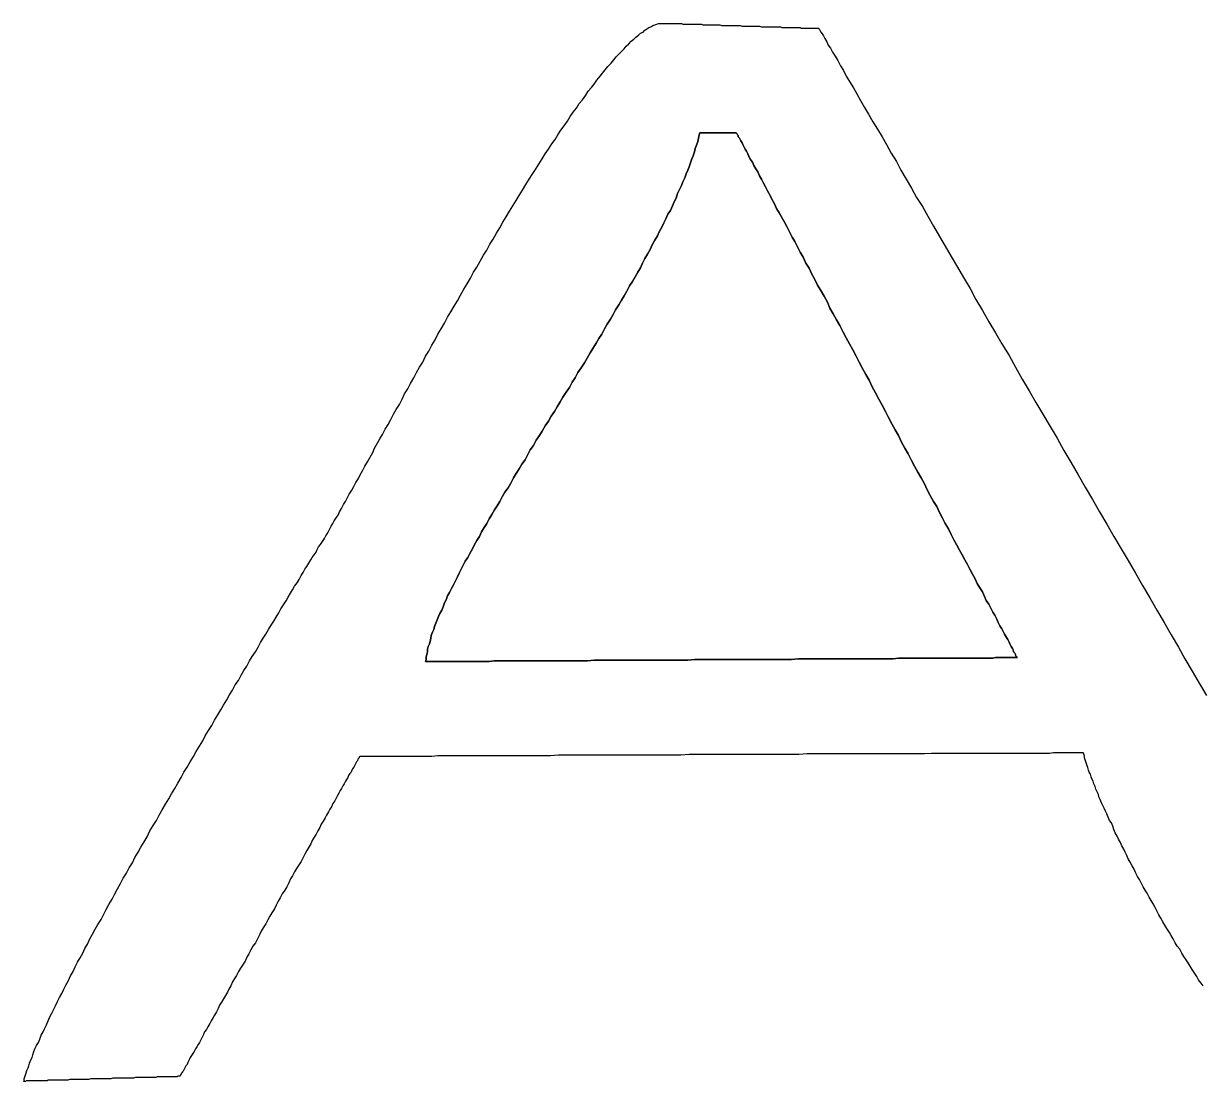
# Model space of a CAD drawing. Extents: x 3196 to 9141, y -1880 to 2325.
# Drawn here: x 8961.34 to 8970.42, y -1226.89 to -1218.73 of the extents above; entities that cross this region are included whole.
import ezdxf

# ---------------------------------------------------------------- set-up
doc = ezdxf.new("R2010")
doc.units = 0
doc.header["$MEASUREMENT"] = 0
doc.layers.add('10', color=10, linetype='CONTINUOUS')

msp = doc.modelspace()

# ---------------------------------------------------------------- linework, layer by layer
at = {"layer": '10', "linetype": 'Continuous'}
for points in [[(8962.541918, -1226.847735), (8962.536868, -1226.847735), (8962.531868, -1226.847735), (8962.526818, -1226.847735), (8962.521818, -1226.852785), (8962.516768, -1226.852785), (8962.511768, -1226.852785), (8962.506768, -1226.852785), (8962.501718, -1226.852785), (8962.496718, -1226.852785), (8962.491668, -1226.852785), (8962.481618, -1226.852785), (8962.476618, -1226.852785), (8962.471568, -1226.852785), (8962.461568, -1226.852785), (8962.456518, -1226.852785), (8962.446468, -1226.852785), (8962.441468, -1226.852785), (8962.431418, -1226.852785), (8962.421368, -1226.852785), (8962.411318, -1226.852785), (8962.401268, -1226.852785), (8962.396268, -1226.852785), (8962.386218, -1226.852785), (8962.376168, -1226.852785), (8962.366118, -1226.852785), (8962.356068, -1226.857785), (8962.341018, -1226.857785), (8962.330968, -1226.857785), (8962.320918, -1226.857785), (8962.310868, -1226.857785), (8962.295818, -1226.857785), (8962.285768, -1226.857785), (8962.275718, -1226.857785), (8962.260668, -1226.857785), (8962.250618, -1226.857785), (8962.235568, -1226.857785), (8962.225518, -1226.857785), (8962.210468, -1226.857785), (8962.200418, -1226.857785), (8962.185318, -1226.862785), (8962.175318, -1226.862785), (8962.160218, -1226.862785), (8962.145168, -1226.862785), (8962.135118, -1226.862785), (8962.120068, -1226.862785), (8962.104968, -1226.862785), (8962.094918, -1226.862785), (8962.079868, -1226.862785), (8962.064818, -1226.862785), (8962.049768, -1226.862785), (8962.039718, -1226.862785), (8962.024618, -1226.862785), (8962.009568, -1226.867835), (8961.994518, -1226.867835), (8961.979418, -1226.867835), (8961.969368, -1226.867835), (8961.954318, -1226.867835), (8961.939268, -1226.867835), (8961.924218, -1226.867835), (8961.909118, -1226.867835), (8961.899068, -1226.867835), (8961.884018, -1226.867835), (8961.868968, -1226.867835), (8961.853868, -1226.867835), (8961.838818, -1226.872835), (8961.828768, -1226.872835), (8961.813718, -1226.872835), (8961.798668, -1226.872835), (8961.783568, -1226.872835), (8961.773518, -1226.872835), (8961.758468, -1226.872835), (8961.743418, -1226.872835), (8961.733368, -1226.872835), (8961.718268, -1226.872835), (8961.703218, -1226.872835), (8961.693168, -1226.872835), (8961.678118, -1226.877885), (8961.668068, -1226.877885), (8961.653018, -1226.877885), (8961.642968, -1226.877885), (8961.627918, -1226.877885), (8961.617868, -1226.877885), (8961.602768, -1226.877885), (8961.592718, -1226.877885), (8961.582718, -1226.877885), (8961.567618, -1226.877885), (8961.557568, -1226.877885), (8961.547568, -1226.877885), (8961.537518, -1226.877885), (8961.527468, -1226.877885), (8961.517418, -1226.882885), (8961.507368, -1226.882885), (8961.497318, -1226.882885), (8961.487268, -1226.882885), (8961.477218, -1226.882885), (8961.467168, -1226.882885), (8961.457168, -1226.882885), (8961.447118, -1226.882885), (8961.442068, -1226.882885), (8961.432018, -1226.882885), (8961.427018, -1226.882885), (8961.416968, -1226.882885), (8961.411968, -1226.882885), (8961.401918, -1226.882885), (8961.396868, -1226.882885), (8961.391868, -1226.882885), (8961.381818, -1226.882885), (8961.376818, -1226.882885), (8961.371768, -1226.882885), (8961.366768, -1226.882885), (8961.361718, -1226.882885), (8961.356718, -1226.882885), (8961.351668, -1226.887935), (8961.346668, -1226.887935), (8961.341618, -1226.887935), (8961.336618, -1226.887935), (8961.341618, -1226.882885), (8961.341618, -1226.867835), (8961.346668, -1226.852785), (8961.351668, -1226.837685), (8961.356718, -1226.822635), (8961.361718, -1226.802535), (8961.371768, -1226.782435), (8961.376818, -1226.767385), (8961.381818, -1226.747285), (8961.391868, -1226.722185), (8961.401918, -1226.702085), (8961.406918, -1226.682035), (8961.416968, -1226.656885), (8961.427018, -1226.631785), (8961.437068, -1226.611685), (8961.452118, -1226.586585), (8961.462168, -1226.561485), (8961.472218, -1226.531335), (8961.487268, -1226.506235), (8961.497318, -1226.481135), (8961.512368, -1226.450985), (8961.527468, -1226.420885), (8961.537518, -1226.395735), (8961.552568, -1226.365635), (8961.567618, -1226.335485), (8961.582718, -1226.305385), (8961.597768, -1226.270185), (8961.612818, -1226.240085), (8961.632918, -1226.209935), (8961.647968, -1226.174785), (8961.663068, -1226.144635), (8961.683118, -1226.109485), (8961.698218, -1226.074335), (8961.718268, -1226.039185), (8961.733368, -1226.004035), (8961.753468, -1225.968885), (8961.773518, -1225.933735), (8961.793618, -1225.898585), (8961.808668, -1225.863435), (8961.828768, -1225.828285), (8961.848868, -1225.788085), (8961.868968, -1225.752935), (8961.889018, -1225.712785), (8961.909118, -1225.677635), (8961.934218, -1225.637435), (8961.954318, -1225.597285), (8961.974418, -1225.562085), (8961.994518, -1225.521935), (8962.019618, -1225.481735), (8962.039718, -1225.441585), (8962.059768, -1225.401385), (8962.084918, -1225.361235), (8962.104968, -1225.321035), (8962.130118, -1225.280885), (8962.150168, -1225.240685), (8962.175318, -1225.200535), (8962.195368, -1225.160335), (8962.220468, -1225.120185), (8962.240568, -1225.079985), (8962.265668, -1225.039835), (8962.290818, -1224.999635), (8962.310868, -1224.954435), (8962.336018, -1224.914285), (8962.361118, -1224.874085), (8962.381218, -1224.833935), (8962.406318, -1224.793735), (8962.431418, -1224.748535), (8962.456518, -1224.708385), (8962.476618, -1224.668185), (8962.501718, -1224.628035), (8962.526818, -1224.587835), (8962.551968, -1224.542635), (8962.572018, -1224.502485), (8962.597118, -1224.462285), (8962.622268, -1224.422135), (8962.647368, -1224.381935), (8962.667468, -1224.341785), (8962.692568, -1224.301585), (8962.717668, -1224.261385), (8962.737768, -1224.221235), (8962.762868, -1224.181035), (8962.787968, -1224.140885), (8962.808068, -1224.100685), (8962.833168, -1224.060535), (8962.858268, -1224.020335), (8962.878368, -1223.985185), (8962.903468, -1223.945035), (8962.923568, -1223.904835), (8962.948668, -1223.869685), (8962.968768, -1223.829535), (8962.993868, -1223.794385), (8963.013968, -1223.754185), (8963.034068, -1223.719035), (8963.059168, -1223.683885), (8963.079268, -1223.643685), (8963.099318, -1223.608535), (8963.124468, -1223.573385), (8963.144518, -1223.538235), (8963.164618, -1223.503085), (8963.184718, -1223.467935), (8963.204818, -1223.437785), (8963.224868, -1223.402635), (8963.244968, -1223.367485), (8963.265068, -1223.337385), (8963.285168, -1223.307235), (8963.305268, -1223.272085), (8963.320318, -1223.241935), (8963.340418, -1223.211835), (8963.360468, -1223.181685), (8963.375568, -1223.151535), (8963.395618, -1223.121435), (8963.410718, -1223.096285), (8963.425768, -1223.066185), (8963.445868, -1223.041085), (8963.460918, -1223.015935), (8963.475968, -1222.985835), (8963.491068, -1222.960735), (8963.506118, -1222.935585), (8963.521168, -1222.915535), (8963.536268, -1222.890385), (8963.551318, -1222.865285), (8963.561368, -1222.845185), (8963.576418, -1222.825135), (8963.591518, -1222.805035), (8963.601518, -1222.784935), (8963.611568, -1222.764835), (8963.626668, -1222.744785), (8963.636718, -1222.729685), (8963.646718, -1222.714635), (8963.656768, -1222.699585), (8963.666818, -1222.679485), (8963.676868, -1222.664435), (8963.686918, -1222.644335), (8963.696968, -1222.624235), (8963.707018, -1222.604135), (8963.722068, -1222.584085), (8963.732118, -1222.563985), (8963.747168, -1222.538885), (8963.762268, -1222.518785), (8963.772268, -1222.493685), (8963.787368, -1222.468535), (8963.802418, -1222.438435), (8963.817468, -1222.413335), (8963.832568, -1222.388185), (8963.847618, -1222.358085), (8963.867718, -1222.327935), (8963.882768, -1222.297785), (8963.897818, -1222.267685), (8963.917918, -1222.237535), (8963.933018, -1222.207435), (8963.953068, -1222.172235), (8963.968168, -1222.142135), (8963.988218, -1222.106985), (8964.008318, -1222.071835), (8964.028418, -1222.036685), (8964.043468, -1222.001485), (8964.063568, -1221.966335), (8964.083668, -1221.931185), (8964.103718, -1221.896035), (8964.123818, -1221.855885), (8964.148918, -1221.820735), (8964.169018, -1221.780535), (8964.189118, -1221.740385), (8964.209218, -1221.705235), (8964.234318, -1221.665035), (8964.254418, -1221.624835), (8964.274468, -1221.584685), (8964.299618, -1221.544485), (8964.319668, -1221.504335), (8964.344818, -1221.459135), (8964.364868, -1221.418935), (8964.390018, -1221.378785), (8964.415118, -1221.338585), (8964.435218, -1221.293385), (8964.460318, -1221.253235), (8964.485418, -1221.208035), (8964.510518, -1221.167835), (8964.530618, -1221.122635), (8964.555718, -1221.082485), (8964.580818, -1221.037285), (8964.605918, -1220.992085), (8964.631068, -1220.951935), (8964.656168, -1220.906735), (8964.681268, -1220.866535), (8964.706368, -1220.821335), (8964.731468, -1220.776135), (8964.756618, -1220.735985), (8964.781718, -1220.690785), (8964.806818, -1220.645585), (8964.831918, -1220.605385), (8964.857018, -1220.560185), (8964.882168, -1220.514985), (8964.907268, -1220.474835), (8964.932368, -1220.429635), (8964.957468, -1220.389435), (8964.982568, -1220.344235), (8965.007718, -1220.304085), (8965.032818, -1220.258885), (8965.057918, -1220.218685), (8965.083018, -1220.173485), (8965.108118, -1220.133335), (8965.133268, -1220.093135), (8965.158368, -1220.052985), (8965.183468, -1220.012785), (8965.208568, -1219.967585), (8965.233668, -1219.927435), (8965.258818, -1219.892285), (8965.283918, -1219.852085), (8965.309018, -1219.811935), (8965.334118, -1219.771735), (8965.359218, -1219.731585), (8965.384368, -1219.696435), (8965.409468, -1219.656235), (8965.434568, -1219.621085), (8965.454668, -1219.585935), (8965.479768, -1219.550785), (8965.504868, -1219.515635), (8965.529968, -1219.480485), (8965.550068, -1219.445335), (8965.575168, -1219.410135), (8965.600318, -1219.380035), (8965.620368, -1219.344885), (8965.645518, -1219.314735), (8965.670618, -1219.279585), (8965.690718, -1219.249435), (8965.715818, -1219.219335), (8965.735868, -1219.194235), (8965.755968, -1219.164085), (8965.781068, -1219.133935), (8965.801168, -1219.108835), (8965.821268, -1219.083735), (8965.841368, -1219.058635), (8965.866468, -1219.033485), (8965.886568, -1219.008385), (8965.906618, -1218.983285), (8965.926718, -1218.963185), (8965.946818, -1218.943135), (8965.966918, -1218.923035), (8965.981968, -1218.902935), (8966.002068, -1218.882835), (8966.022168, -1218.862735), (8966.042218, -1218.847685), (8966.057318, -1218.832635), (8966.077368, -1218.817585), (8966.092468, -1218.802485), (8966.112518, -1218.792435), (8966.127618, -1218.777385), (8966.142668, -1218.767335), (8966.157718, -1218.757285), (8966.172818, -1218.752285), (8966.187868, -1218.742235), (8966.202918, -1218.737185), (8966.218018, -1218.732185), (8966.233068, -1218.727185), (8966.248118, -1218.727185), (8966.258168, -1218.727185), (8966.268218, -1218.727185), (8966.273268, -1218.727185), (8966.278268, -1218.727185), (8966.283268, -1218.727185), (8966.288318, -1218.727185), (8966.293318, -1218.727185), (8966.298368, -1218.727185), (8966.303368, -1218.727185), (8966.308418, -1218.727185), (8966.318468, -1218.727185), (8966.323468, -1218.727185), (8966.328468, -1218.727185), (8966.333518, -1218.727185), (8966.343568, -1218.727185), (8966.348568, -1218.727185), (8966.358618, -1218.727185), (8966.363618, -1218.727185), (8966.373668, -1218.727185), (8966.383718, -1218.727185), (8966.388768, -1218.727185), (8966.398818, -1218.727185), (8966.408818, -1218.727185), (8966.418868, -1218.732185), (8966.428918, -1218.732185), (8966.438968, -1218.732185), (8966.449018, -1218.732185), (8966.459068, -1218.732185), (8966.469118, -1218.732185), (8966.479168, -1218.732185), (8966.494218, -1218.732185), (8966.504268, -1218.732185), (8966.514318, -1218.732185), (8966.529368, -1218.732185), (8966.539418, -1218.732185), (8966.549468, -1218.732185), (8966.564518, -1218.732185), (8966.574568, -1218.737185), (8966.589618, -1218.737185), (8966.599668, -1218.737185), (8966.614718, -1218.737185), (8966.624768, -1218.737185), (8966.639868, -1218.737185), (8966.654918, -1218.737185), (8966.664968, -1218.737185), (8966.680018, -1218.737185), (8966.695118, -1218.737185), (8966.705118, -1218.737185), (8966.720218, -1218.742235), (8966.735268, -1218.742235), (8966.745318, -1218.742235), (8966.760368, -1218.742235), (8966.775468, -1218.742235), (8966.790518, -1218.742235), (8966.805568, -1218.742235), (8966.815618, -1218.742235), (8966.830668, -1218.742235), (8966.845768, -1218.742235), (8966.860818, -1218.742235), (8966.875868, -1218.747235), (8966.885918, -1218.747235), (8966.901018, -1218.747235), (8966.916068, -1218.747235), (8966.931118, -1218.747235), (8966.941168, -1218.747235), (8966.956218, -1218.747235), (8966.971318, -1218.747235), (8966.986368, -1218.747235), (8967.001418, -1218.747235), (8967.011468, -1218.747235), (8967.026568, -1218.752285), (8967.041618, -1218.752285), (8967.051668, -1218.752285), (8967.066718, -1218.752285), (8967.081768, -1218.752285), (8967.091818, -1218.752285), (8967.106918, -1218.752285), (8967.116918, -1218.752285), (8967.132018, -1218.752285), (8967.147068, -1218.752285), (8967.157118, -1218.752285), (8967.172168, -1218.752285), (8967.182218, -1218.757285), (8967.192268, -1218.757285), (8967.207318, -1218.757285), (8967.217368, -1218.757285), (8967.227418, -1218.757285), (8967.242468, -1218.757285), (8967.252518, -1218.757285), (8967.262568, -1218.757285), (8967.272618, -1218.757285), (8967.282668, -1218.757285), (8967.292718, -1218.757285), (8967.302768, -1218.757285), (8967.312818, -1218.757285), (8967.322868, -1218.757285), (8967.332868, -1218.762335), (8967.342918, -1218.762335), (8967.352968, -1218.762335), (8967.358018, -1218.762335), (8967.368018, -1218.762335), (8967.378068, -1218.762335), (8967.383118, -1218.762335), (8967.393168, -1218.762335), (8967.398168, -1218.762335), (8967.408218, -1218.762335), (8967.413218, -1218.762335), (8967.418268, -1218.762335), (8967.423268, -1218.762335), (8967.428318, -1218.762335), (8967.433318, -1218.762335), (8967.438368, -1218.762335), (8967.443368, -1218.762335), (8967.448418, -1218.762335), (8967.453418, -1218.762335), (8967.458418, -1218.762335), (8967.463468, -1218.762335), (8967.468468, -1218.762335), (8967.468468, -1218.767335), (8967.473518, -1218.772385), (8967.478518, -1218.782385), (8967.483568, -1218.792435), (8967.493568, -1218.807535), (8967.503618, -1218.822585), (8967.513668, -1218.842685), (8967.528768, -1218.867785), (8967.538768, -1218.892885), (8967.558868, -1218.917985), (8967.573968, -1218.948135), (8967.594018, -1218.978285), (8967.614118, -1219.013435), (8967.634218, -1219.053585), (8967.659318, -1219.088735), (8967.679418, -1219.133935), (8967.704518, -1219.174135), (8967.734668, -1219.224335), (8967.759768, -1219.269535), (8967.789868, -1219.319785), (8967.820018, -1219.374985), (8967.850168, -1219.425235), (8967.885318, -1219.485485), (8967.920468, -1219.540735), (8967.955618, -1219.600985), (8967.990768, -1219.661235), (8968.025918, -1219.726535), (8968.066118, -1219.791835), (8968.101268, -1219.857135), (8968.141418, -1219.927435), (8968.181618, -1219.997735), (8968.221768, -1220.068035), (8968.266968, -1220.138335), (8968.307168, -1220.213685), (8968.352368, -1220.288985), (8968.397568, -1220.369335), (8968.442768, -1220.444685), (8968.487968, -1220.525035), (8968.538168, -1220.605385), (8968.583368, -1220.685735), (8968.633568, -1220.771135), (8968.678768, -1220.856485), (8968.729018, -1220.941885), (8968.779218, -1221.027235), (8968.829468, -1221.112635), (8968.879668, -1221.197985), (8968.934918, -1221.288385), (8968.985118, -1221.378785), (8969.035368, -1221.469185), (8969.090568, -1221.559585), (8969.140818, -1221.649985), (8969.196068, -1221.740385), (8969.251268, -1221.835785), (8969.306518, -1221.926185), (8969.356768, -1222.021585), (8969.412018, -1222.111985), (8969.467218, -1222.207435), (8969.522468, -1222.302835), (8969.577718, -1222.398235), (8969.632968, -1222.493685), (8969.688218, -1222.589085), (8969.743468, -1222.684485), (8969.798668, -1222.779935), (8969.853918, -1222.870335), (8969.909168, -1222.965735), (8969.964418, -1223.061135), (8970.019668, -1223.156585), (8970.074918, -1223.251985), (8970.130118, -1223.347385), (8970.185368, -1223.442835), (8970.240618, -1223.538235), (8970.290868, -1223.628635), (8970.346068, -1223.724035), (8970.401318, -1223.814435), (8970.456568, -1223.909885)], [(8964.435218, -1223.648735), (8964.440218, -1223.648735), (8964.445218, -1223.648735), (8964.450268, -1223.648735), (8964.460318, -1223.648735), (8964.465318, -1223.648735), (8964.475368, -1223.648735), (8964.490418, -1223.648735), (8964.500468, -1223.648735), (8964.515568, -1223.648735), (8964.535618, -1223.648735), (8964.550718, -1223.648735), (8964.570768, -1223.648735), (8964.590868, -1223.648735), (8964.610968, -1223.648735), (8964.636068, -1223.648735), (8964.656168, -1223.648735), (8964.681268, -1223.648735), (8964.711418, -1223.648735), (8964.736518, -1223.648735), (8964.766668, -1223.648735), (8964.796768, -1223.648735), (8964.826918, -1223.648735), (8964.862068, -1223.648735), (8964.892218, -1223.648735), (8964.927368, -1223.648735), (8964.962518, -1223.643685), (8964.997668, -1223.643685), (8965.037818, -1223.643685), (8965.072968, -1223.643685), (8965.113168, -1223.643685), (8965.153318, -1223.643685), (8965.193518, -1223.643685), (8965.233668, -1223.643685), (8965.278868, -1223.643685), (8965.319068, -1223.643685), (8965.364268, -1223.643685), (8965.409468, -1223.643685), (8965.454668, -1223.643685), (8965.499868, -1223.643685), (8965.545068, -1223.643685), (8965.590268, -1223.643685), (8965.640468, -1223.643685), (8965.685668, -1223.643685), (8965.735868, -1223.638685), (8965.786118, -1223.638685), (8965.836318, -1223.638685), (8965.886568, -1223.638685), (8965.936768, -1223.638685), (8965.986968, -1223.638685), (8966.037218, -1223.638685), (8966.087418, -1223.638685), (8966.142668, -1223.638685), (8966.192918, -1223.638685), (8966.243118, -1223.638685), (8966.298368, -1223.638685), (8966.348568, -1223.638685), (8966.403818, -1223.638685), (8966.459068, -1223.638685), (8966.509268, -1223.633635), (8966.564518, -1223.633635), (8966.619768, -1223.633635), (8966.669968, -1223.633635), (8966.725218, -1223.633635), (8966.775468, -1223.633635), (8966.830668, -1223.633635), (8966.885918, -1223.633635), (8966.936168, -1223.633635), (8966.991368, -1223.633635), (8967.046618, -1223.633635), (8967.096868, -1223.633635), (8967.152118, -1223.633635), (8967.202318, -1223.633635), (8967.257568, -1223.633635), (8967.307768, -1223.628635), (8967.358018, -1223.628635), (8967.408218, -1223.628635), (8967.463468, -1223.628635), (8967.513668, -1223.628635), (8967.563918, -1223.628635), (8967.614118, -1223.628635), (8967.664318, -1223.628635), (8967.709518, -1223.628635), (8967.759768, -1223.628635), (8967.809968, -1223.628635), (8967.855168, -1223.628635), (8967.900368, -1223.628635), (8967.945568, -1223.628635), (8967.995768, -1223.628635), (8968.040968, -1223.628635), (8968.081168, -1223.623635), (8968.126368, -1223.623635), (8968.166518, -1223.623635), (8968.211718, -1223.623635), (8968.251918, -1223.623635), (8968.292068, -1223.623635), (8968.332268, -1223.623635), (8968.372418, -1223.623635), (8968.407618, -1223.623635), (8968.447768, -1223.623635), (8968.482918, -1223.623635), (8968.518068, -1223.623635), (8968.548218, -1223.623635), (8968.583368, -1223.623635), (8968.613518, -1223.623635), (8968.648668, -1223.623635), (8968.673768, -1223.623635), (8968.703918, -1223.623635), (8968.734018, -1223.623635), (8968.759118, -1223.623635), (8968.784268, -1223.623635), (8968.809368, -1223.623635), (8968.829468, -1223.618585), (8968.849518, -1223.618585), (8968.869618, -1223.618585), (8968.889718, -1223.618585), (8968.904768, -1223.618585), (8968.919818, -1223.618585), (8968.934918, -1223.618585), (8968.949968, -1223.618585), (8968.960018, -1223.618585), (8968.970068, -1223.618585), (8968.980118, -1223.618585), (8968.985118, -1223.618585), (8968.990168, -1223.618585), (8968.995168, -1223.618585), (8969.000168, -1223.618585), (8968.995168, -1223.618585), (8968.995168, -1223.613585), (8968.990168, -1223.608535), (8968.985118, -1223.598485), (8968.985118, -1223.593485), (8968.980118, -1223.583435), (8968.970068, -1223.573385), (8968.965018, -1223.558335), (8968.960018, -1223.548285), (8968.949968, -1223.533235), (8968.939918, -1223.513135), (8968.934918, -1223.498085), (8968.924868, -1223.477985), (8968.914818, -1223.462935), (8968.899768, -1223.437785), (8968.889718, -1223.417735), (8968.879668, -1223.397635), (8968.864618, -1223.372535), (8968.849518, -1223.347385), (8968.839468, -1223.322285), (8968.824418, -1223.292185), (8968.809368, -1223.267035), (8968.794268, -1223.236935), (8968.779218, -1223.206785), (8968.759118, -1223.176635), (8968.744068, -1223.146535), (8968.729018, -1223.111385), (8968.708918, -1223.081235), (8968.688818, -1223.046085), (8968.673768, -1223.010935), (8968.653668, -1222.975785), (8968.633568, -1222.940635), (8968.613518, -1222.900435), (8968.593418, -1222.865285), (8968.573318, -1222.825135), (8968.553218, -1222.789985), (8968.533168, -1222.749785), (8968.508018, -1222.709635), (8968.487968, -1222.669435), (8968.467868, -1222.624235), (8968.442768, -1222.584085), (8968.422668, -1222.543885), (8968.397568, -1222.498685), (8968.377468, -1222.453485), (8968.352368, -1222.413335), (8968.327268, -1222.368135), (8968.302118, -1222.322935), (8968.282068, -1222.277735), (8968.256918, -1222.232535), (8968.231818, -1222.187335), (8968.206718, -1222.142135), (8968.181618, -1222.096935), (8968.156518, -1222.046685), (8968.131368, -1222.001485), (8968.106268, -1221.956335), (8968.081168, -1221.906085), (8968.056068, -1221.860885), (8968.030968, -1221.815685), (8968.005818, -1221.765485), (8967.980718, -1221.720285), (8967.955618, -1221.670035), (8967.930518, -1221.624835), (8967.905418, -1221.574635), (8967.880268, -1221.529435), (8967.855168, -1221.479235), (8967.830068, -1221.434035), (8967.804968, -1221.388835), (8967.779868, -1221.338585), (8967.754718, -1221.293385), (8967.729618, -1221.243185), (8967.704518, -1221.197985), (8967.679418, -1221.152785), (8967.654318, -1221.107585), (8967.629168, -1221.057385), (8967.604068, -1221.012185), (8967.578968, -1220.966985), (8967.553868, -1220.921785), (8967.533768, -1220.876585), (8967.508668, -1220.831385), (8967.483568, -1220.786185), (8967.458418, -1220.745985), (8967.438368, -1220.700835), (8967.413218, -1220.660635), (8967.393168, -1220.615435), (8967.368018, -1220.575285), (8967.347968, -1220.530085), (8967.322868, -1220.489885), (8967.302768, -1220.449735), (8967.282668, -1220.409535), (8967.262568, -1220.374385), (8967.242468, -1220.334185), (8967.222418, -1220.294035), (8967.202318, -1220.258885), (8967.182218, -1220.223735), (8967.162118, -1220.188585), (8967.142068, -1220.153435), (8967.126968, -1220.118235), (8967.106918, -1220.083085), (8967.091818, -1220.052985), (8967.071768, -1220.017835), (8967.056668, -1219.987685), (8967.041618, -1219.957535), (8967.026568, -1219.927435), (8967.011468, -1219.902335), (8966.996418, -1219.872185), (8966.981368, -1219.847085), (8966.966268, -1219.821985), (8966.956218, -1219.796835), (8966.941168, -1219.776785), (8966.931118, -1219.756685), (8966.921068, -1219.731585), (8966.911018, -1219.711485), (8966.901018, -1219.696435), (8966.890968, -1219.676335), (8966.880918, -1219.661235), (8966.875868, -1219.646185), (8966.865818, -1219.631135), (8966.860818, -1219.621085), (8966.855818, -1219.611035), (8966.845768, -1219.600985), (8966.845768, -1219.590935), (8966.840718, -1219.585935), (8966.835718, -1219.575885), (8966.830668, -1219.570885), (8966.825668, -1219.570885), (8966.820668, -1219.570885), (8966.815618, -1219.570885), (8966.810618, -1219.570885), (8966.805568, -1219.570885), (8966.800568, -1219.570885), (8966.795518, -1219.570885), (8966.790518, -1219.570885), (8966.785468, -1219.570885), (8966.780468, -1219.570885), (8966.775468, -1219.570885), (8966.770418, -1219.570885), (8966.765418, -1219.570885), (8966.760368, -1219.570885), (8966.755368, -1219.570885), (8966.750318, -1219.570885), (8966.745318, -1219.570885), (8966.740268, -1219.570885), (8966.735268, -1219.570885), (8966.730268, -1219.570885), (8966.725218, -1219.570885), (8966.720218, -1219.570885), (8966.715168, -1219.570885), (8966.710168, -1219.570885), (8966.705118, -1219.570885), (8966.700118, -1219.570885), (8966.695118, -1219.570885), (8966.690068, -1219.570885), (8966.685068, -1219.570885), (8966.680018, -1219.570885), (8966.675018, -1219.570885), (8966.669968, -1219.570885), (8966.664968, -1219.570885), (8966.659918, -1219.570885), (8966.654918, -1219.570885), (8966.649918, -1219.570885), (8966.644868, -1219.570885), (8966.639868, -1219.570885), (8966.634818, -1219.570885), (8966.629818, -1219.570885), (8966.624768, -1219.570885), (8966.619768, -1219.570885), (8966.614718, -1219.570885), (8966.609718, -1219.570885), (8966.604718, -1219.570885), (8966.599668, -1219.570885), (8966.594668, -1219.570885), (8966.589618, -1219.570885), (8966.584618, -1219.570885), (8966.579568, -1219.570885), (8966.574568, -1219.570885), (8966.569568, -1219.570885), (8966.564518, -1219.570885), (8966.559518, -1219.570885), (8966.554468, -1219.570885), (8966.549468, -1219.570885), (8966.544418, -1219.585935), (8966.539418, -1219.611035), (8966.534368, -1219.636135), (8966.524368, -1219.666285), (8966.514318, -1219.691385), (8966.509268, -1219.716485), (8966.499218, -1219.746635), (8966.489168, -1219.771735), (8966.479168, -1219.801885), (8966.469118, -1219.831985), (8966.459068, -1219.857135), (8966.444018, -1219.887235), (8966.433968, -1219.917385), (8966.418868, -1219.947535), (8966.408818, -1219.977635), (8966.393768, -1220.007785), (8966.378718, -1220.037885), (8966.368668, -1220.073085), (8966.353618, -1220.103185), (8966.338518, -1220.133335), (8966.323468, -1220.168485), (8966.303368, -1220.198635), (8966.288318, -1220.233785), (8966.273268, -1220.263885), (8966.258168, -1220.299035), (8966.238068, -1220.334185), (8966.223018, -1220.364335), (8966.202918, -1220.399485), (8966.182868, -1220.434635), (8966.167768, -1220.469785), (8966.147718, -1220.504935), (8966.127618, -1220.540085), (8966.107518, -1220.575285), (8966.092468, -1220.610435), (8966.072368, -1220.645585), (8966.052268, -1220.680735), (8966.032168, -1220.715885), (8966.007068, -1220.751035), (8965.986968, -1220.791185), (8965.966918, -1220.826385), (8965.946818, -1220.861535), (8965.926718, -1220.896685), (8965.901618, -1220.936835), (8965.881518, -1220.971985), (8965.861418, -1221.007135), (8965.836318, -1221.047335), (8965.816268, -1221.082485), (8965.796168, -1221.122635), (8965.771068, -1221.157835), (8965.750968, -1221.192985), (8965.725868, -1221.233135), (8965.705768, -1221.268285), (8965.680668, -1221.308485), (8965.660568, -1221.343635), (8965.635468, -1221.383785), (8965.610318, -1221.418935), (8965.590268, -1221.459135), (8965.565168, -1221.494285), (8965.545068, -1221.534485), (8965.519968, -1221.569635), (8965.494818, -1221.609785), (8965.474768, -1221.644935), (8965.449618, -1221.685135), (8965.429568, -1221.720285), (8965.404418, -1221.755435), (8965.384368, -1221.795585), (8965.359218, -1221.830785), (8965.334118, -1221.870935), (8965.314068, -1221.906085), (8965.288918, -1221.941235), (8965.268868, -1221.981435), (8965.243718, -1222.016585), (8965.223668, -1222.051735), (8965.203568, -1222.091885), (8965.178468, -1222.127035), (8965.158368, -1222.162235), (8965.133268, -1222.197385), (8965.113168, -1222.232535), (8965.093068, -1222.272685), (8965.072968, -1222.307835), (8965.047868, -1222.342985), (8965.027768, -1222.378135), (8965.007718, -1222.413335), (8964.987618, -1222.448485), (8964.967518, -1222.478585), (8964.947418, -1222.513735), (8964.927368, -1222.548885), (8964.907268, -1222.584085), (8964.887168, -1222.614185), (8964.867068, -1222.649335), (8964.852018, -1222.684485), (8964.831918, -1222.714635), (8964.811868, -1222.749785), (8964.796768, -1222.779935), (8964.776668, -1222.815085), (8964.761618, -1222.845185), (8964.741518, -1222.875335), (8964.726468, -1222.905485), (8964.711418, -1222.935585), (8964.696318, -1222.965735), (8964.681268, -1222.995885), (8964.666218, -1223.025985), (8964.651118, -1223.056135), (8964.636068, -1223.086285), (8964.621018, -1223.116385), (8964.605918, -1223.141485), (8964.595918, -1223.171635), (8964.580818, -1223.196735), (8964.570768, -1223.226885), (8964.560768, -1223.251985), (8964.545668, -1223.277085), (8964.535618, -1223.302185), (8964.525568, -1223.327335), (8964.515568, -1223.352435), (8964.505518, -1223.377535), (8964.500468, -1223.402635), (8964.490418, -1223.422735), (8964.480368, -1223.447835), (8964.475368, -1223.467935), (8964.470368, -1223.493035), (8964.465318, -1223.513135), (8964.455268, -1223.533235), (8964.450268, -1223.553285), (8964.450268, -1223.573385), (8964.445218, -1223.593485), (8964.440218, -1223.613585), (8964.440218, -1223.633635), (8964.435218, -1223.648735)], [(8964.435218, -1223.648735), (8964.440218, -1223.633635), (8964.440218, -1223.613585), (8964.445218, -1223.593485), (8964.450268, -1223.573385), (8964.450268, -1223.553285), (8964.455268, -1223.533235), (8964.465318, -1223.513135), (8964.470368, -1223.493035), (8964.475368, -1223.467935), (8964.480368, -1223.447835), (8964.490418, -1223.422735), (8964.500468, -1223.402635), (8964.505518, -1223.377535), (8964.515568, -1223.352435), (8964.525568, -1223.327335), (8964.535618, -1223.302185), (8964.545668, -1223.277085), (8964.560768, -1223.251985), (8964.570768, -1223.226885), (8964.580818, -1223.196735), (8964.595918, -1223.171635), (8964.605918, -1223.141485), (8964.621018, -1223.116385), (8964.636068, -1223.086285), (8964.651118, -1223.056135), (8964.666218, -1223.025985), (8964.681268, -1222.995885), (8964.696318, -1222.965735), (8964.711418, -1222.935585), (8964.726468, -1222.905485), (8964.741518, -1222.875335), (8964.761618, -1222.845185), (8964.776668, -1222.815085), (8964.796768, -1222.779935), (8964.811868, -1222.749785), (8964.831918, -1222.714635), (8964.852018, -1222.684485), (8964.867068, -1222.649335), (8964.887168, -1222.614185), (8964.907268, -1222.584085), (8964.927368, -1222.548885), (8964.947418, -1222.513735), (8964.967518, -1222.478585), (8964.987618, -1222.448485), (8965.007718, -1222.413335), (8965.027768, -1222.378135), (8965.047868, -1222.342985), (8965.072968, -1222.307835), (8965.093068, -1222.272685), (8965.113168, -1222.232535), (8965.133268, -1222.197385), (8965.158368, -1222.162235), (8965.178468, -1222.127035), (8965.203568, -1222.091885), (8965.223668, -1222.051735), (8965.243718, -1222.016585), (8965.268868, -1221.981435), (8965.288918, -1221.941235), (8965.314068, -1221.906085), (8965.334118, -1221.870935), (8965.359218, -1221.830785), (8965.384368, -1221.795585), (8965.404418, -1221.755435), (8965.429568, -1221.720285), (8965.449618, -1221.685135), (8965.474768, -1221.644935), (8965.494818, -1221.609785), (8965.519968, -1221.569635), (8965.545068, -1221.534485), (8965.565168, -1221.494285), (8965.590268, -1221.459135), (8965.610318, -1221.418935), (8965.635468, -1221.383785), (8965.660568, -1221.343635), (8965.680668, -1221.308485), (8965.705768, -1221.268285), (8965.725868, -1221.233135), (8965.750968, -1221.192985), (8965.771068, -1221.157835), (8965.796168, -1221.122635), (8965.816268, -1221.082485), (8965.836318, -1221.047335), (8965.861418, -1221.007135), (8965.881518, -1220.971985), (8965.901618, -1220.936835), (8965.926718, -1220.896685), (8965.946818, -1220.861535), (8965.966918, -1220.826385), (8965.986968, -1220.791185), (8966.007068, -1220.751035), (8966.032168, -1220.715885), (8966.052268, -1220.680735), (8966.072368, -1220.645585), (8966.092468, -1220.610435), (8966.107518, -1220.575285), (8966.127618, -1220.540085), (8966.147718, -1220.504935), (8966.167768, -1220.469785), (8966.182868, -1220.434635), (8966.202918, -1220.399485), (8966.223018, -1220.364335), (8966.238068, -1220.334185), (8966.258168, -1220.299035), (8966.273268, -1220.263885), (8966.288318, -1220.233785), (8966.303368, -1220.198635), (8966.323468, -1220.168485), (8966.338518, -1220.133335), (8966.353618, -1220.103185), (8966.368668, -1220.073085), (8966.378718, -1220.037885), (8966.393768, -1220.007785), (8966.408818, -1219.977635), (8966.418868, -1219.947535), (8966.433968, -1219.917385), (8966.444018, -1219.887235), (8966.459068, -1219.857135), (8966.469118, -1219.831985), (8966.479168, -1219.801885), (8966.489168, -1219.771735), (8966.499218, -1219.746635), (8966.509268, -1219.716485), (8966.514318, -1219.691385), (8966.524368, -1219.666285), (8966.534368, -1219.636135), (8966.539418, -1219.611035), (8966.544418, -1219.585935), (8966.549468, -1219.570885), (8966.554468, -1219.570885), (8966.559518, -1219.570885), (8966.564518, -1219.570885), (8966.569568, -1219.570885), (8966.574568, -1219.570885), (8966.579568, -1219.570885), (8966.584618, -1219.570885), (8966.589618, -1219.570885), (8966.594668, -1219.570885), (8966.599668, -1219.570885), (8966.604718, -1219.570885), (8966.609718, -1219.570885), (8966.614718, -1219.570885), (8966.619768, -1219.570885), (8966.624768, -1219.570885), (8966.629818, -1219.570885), (8966.634818, -1219.570885), (8966.639868, -1219.570885), (8966.644868, -1219.570885), (8966.649918, -1219.570885), (8966.654918, -1219.570885), (8966.659918, -1219.570885), (8966.664968, -1219.570885), (8966.669968, -1219.570885), (8966.675018, -1219.570885), (8966.680018, -1219.570885), (8966.685068, -1219.570885), (8966.690068, -1219.570885), (8966.695118, -1219.570885), (8966.700118, -1219.570885), (8966.705118, -1219.570885), (8966.710168, -1219.570885), (8966.715168, -1219.570885), (8966.720218, -1219.570885), (8966.725218, -1219.570885), (8966.730268, -1219.570885), (8966.735268, -1219.570885), (8966.740268, -1219.570885), (8966.745318, -1219.570885), (8966.750318, -1219.570885), (8966.755368, -1219.570885), (8966.760368, -1219.570885), (8966.765418, -1219.570885), (8966.770418, -1219.570885), (8966.775468, -1219.570885), (8966.780468, -1219.570885), (8966.785468, -1219.570885), (8966.790518, -1219.570885), (8966.795518, -1219.570885), (8966.800568, -1219.570885), (8966.805568, -1219.570885), (8966.810618, -1219.570885), (8966.815618, -1219.570885), (8966.820668, -1219.570885), (8966.825668, -1219.570885), (8966.830668, -1219.570885), (8966.835718, -1219.575885), (8966.840718, -1219.585935), (8966.845768, -1219.590935), (8966.845768, -1219.600985), (8966.855818, -1219.611035), (8966.860818, -1219.621085), (8966.865818, -1219.631135), (8966.875868, -1219.646185), (8966.880918, -1219.661235), (8966.890968, -1219.676335), (8966.901018, -1219.696435), (8966.911018, -1219.711485), (8966.921068, -1219.731585), (8966.931118, -1219.756685), (8966.941168, -1219.776785), (8966.956218, -1219.796835), (8966.966268, -1219.821985), (8966.981368, -1219.847085), (8966.996418, -1219.872185), (8967.011468, -1219.902335), (8967.026568, -1219.927435), (8967.041618, -1219.957535), (8967.056668, -1219.987685), (8967.071768, -1220.017835), (8967.091818, -1220.052985), (8967.106918, -1220.083085), (8967.126968, -1220.118235), (8967.142068, -1220.153435), (8967.162118, -1220.188585), (8967.182218, -1220.223735), (8967.202318, -1220.258885), (8967.222418, -1220.294035), (8967.242468, -1220.334185), (8967.262568, -1220.374385), (8967.282668, -1220.409535), (8967.302768, -1220.449735), (8967.322868, -1220.489885), (8967.347968, -1220.530085), (8967.368018, -1220.575285), (8967.393168, -1220.615435), (8967.413218, -1220.660635), (8967.438368, -1220.700835), (8967.458418, -1220.745985), (8967.483568, -1220.786185), (8967.508668, -1220.831385), (8967.533768, -1220.876585), (8967.553868, -1220.921785), (8967.578968, -1220.966985), (8967.604068, -1221.012185), (8967.629168, -1221.057385), (8967.654318, -1221.107585), (8967.679418, -1221.152785), (8967.704518, -1221.197985), (8967.729618, -1221.243185), (8967.754718, -1221.293385), (8967.779868, -1221.338585), (8967.804968, -1221.388835), (8967.830068, -1221.434035), (8967.855168, -1221.479235), (8967.880268, -1221.529435), (8967.905418, -1221.574635), (8967.930518, -1221.624835), (8967.955618, -1221.670035), (8967.980718, -1221.720285), (8968.005818, -1221.765485), (8968.030968, -1221.815685), (8968.056068, -1221.860885), (8968.081168, -1221.906085), (8968.106268, -1221.956335), (8968.131368, -1222.001485), (8968.156518, -1222.046685), (8968.181618, -1222.096935), (8968.206718, -1222.142135), (8968.231818, -1222.187335), (8968.256918, -1222.232535), (8968.282068, -1222.277735), (8968.302118, -1222.322935), (8968.327268, -1222.368135), (8968.352368, -1222.413335), (8968.377468, -1222.453485), (8968.397568, -1222.498685), (8968.422668, -1222.543885), (8968.442768, -1222.584085), (8968.467868, -1222.624235), (8968.487968, -1222.669435), (8968.508018, -1222.709635), (8968.533168, -1222.749785), (8968.553218, -1222.789985), (8968.573318, -1222.825135), (8968.593418, -1222.865285), (8968.613518, -1222.900435), (8968.633568, -1222.940635), (8968.653668, -1222.975785), (8968.673768, -1223.010935), (8968.688818, -1223.046085), (8968.708918, -1223.081235), (8968.729018, -1223.111385), (8968.744068, -1223.146535), (8968.759118, -1223.176635), (8968.779218, -1223.206785), (8968.794268, -1223.236935), (8968.809368, -1223.267035), (8968.824418, -1223.292185), (8968.839468, -1223.322285), (8968.849518, -1223.347385), (8968.864618, -1223.372535), (8968.879668, -1223.397635), (8968.889718, -1223.417735), (8968.899768, -1223.437785), (8968.914818, -1223.462935), (8968.924868, -1223.477985), (8968.934918, -1223.498085), (8968.939918, -1223.513135), (8968.949968, -1223.533235), (8968.960018, -1223.548285), (8968.965018, -1223.558335), (8968.970068, -1223.573385), (8968.980118, -1223.583435), (8968.985118, -1223.593485), (8968.985118, -1223.598485), (8968.990168, -1223.608535), (8968.995168, -1223.613585), (8968.995168, -1223.618585), (8969.000168, -1223.618585), (8968.995168, -1223.618585), (8968.990168, -1223.618585), (8968.985118, -1223.618585), (8968.980118, -1223.618585), (8968.970068, -1223.618585), (8968.960018, -1223.618585), (8968.949968, -1223.618585), (8968.934918, -1223.618585), (8968.919818, -1223.618585), (8968.904768, -1223.618585), (8968.889718, -1223.618585), (8968.869618, -1223.618585), (8968.849518, -1223.618585), (8968.829468, -1223.618585), (8968.809368, -1223.623635), (8968.784268, -1223.623635), (8968.759118, -1223.623635), (8968.734018, -1223.623635), (8968.703918, -1223.623635), (8968.673768, -1223.623635), (8968.648668, -1223.623635), (8968.613518, -1223.623635), (8968.583368, -1223.623635), (8968.548218, -1223.623635), (8968.518068, -1223.623635), (8968.482918, -1223.623635), (8968.447768, -1223.623635), (8968.407618, -1223.623635), (8968.372418, -1223.623635), (8968.332268, -1223.623635), (8968.292068, -1223.623635), (8968.251918, -1223.623635), (8968.211718, -1223.623635), (8968.166518, -1223.623635), (8968.126368, -1223.623635), (8968.081168, -1223.623635), (8968.040968, -1223.628635), (8967.995768, -1223.628635), (8967.945568, -1223.628635), (8967.900368, -1223.628635), (8967.855168, -1223.628635), (8967.809968, -1223.628635), (8967.759768, -1223.628635), (8967.709518, -1223.628635), (8967.664318, -1223.628635), (8967.614118, -1223.628635), (8967.563918, -1223.628635), (8967.513668, -1223.628635), (8967.463468, -1223.628635), (8967.408218, -1223.628635), (8967.358018, -1223.628635), (8967.307768, -1223.628635), (8967.257568, -1223.633635), (8967.202318, -1223.633635), (8967.152118, -1223.633635), (8967.096868, -1223.633635), (8967.046618, -1223.633635), (8966.991368, -1223.633635), (8966.936168, -1223.633635), (8966.885918, -1223.633635), (8966.830668, -1223.633635), (8966.775468, -1223.633635), (8966.725218, -1223.633635), (8966.669968, -1223.633635), (8966.619768, -1223.633635), (8966.564518, -1223.633635), (8966.509268, -1223.633635), (8966.459068, -1223.638685), (8966.403818, -1223.638685), (8966.348568, -1223.638685), (8966.298368, -1223.638685), (8966.243118, -1223.638685), (8966.192918, -1223.638685), (8966.142668, -1223.638685), (8966.087418, -1223.638685), (8966.037218, -1223.638685), (8965.986968, -1223.638685), (8965.936768, -1223.638685), (8965.886568, -1223.638685), (8965.836318, -1223.638685), (8965.786118, -1223.638685), (8965.735868, -1223.638685), (8965.685668, -1223.643685), (8965.640468, -1223.643685), (8965.590268, -1223.643685), (8965.545068, -1223.643685), (8965.499868, -1223.643685), (8965.454668, -1223.643685), (8965.409468, -1223.643685), (8965.364268, -1223.643685), (8965.319068, -1223.643685), (8965.278868, -1223.643685), (8965.233668, -1223.643685), (8965.193518, -1223.643685), (8965.153318, -1223.643685), (8965.113168, -1223.643685), (8965.072968, -1223.643685), (8965.037818, -1223.643685), (8964.997668, -1223.643685), (8964.962518, -1223.643685), (8964.927368, -1223.648735), (8964.892218, -1223.648735), (8964.862068, -1223.648735), (8964.826918, -1223.648735), (8964.796768, -1223.648735), (8964.766668, -1223.648735), (8964.736518, -1223.648735), (8964.711418, -1223.648735), (8964.681268, -1223.648735), (8964.656168, -1223.648735), (8964.636068, -1223.648735), (8964.610968, -1223.648735), (8964.590868, -1223.648735), (8964.570768, -1223.648735), (8964.550718, -1223.648735), (8964.535618, -1223.648735), (8964.515568, -1223.648735), (8964.500468, -1223.648735), (8964.490418, -1223.648735), (8964.475368, -1223.648735), (8964.465318, -1223.648735), (8964.460318, -1223.648735), (8964.450268, -1223.648735), (8964.445218, -1223.648735), (8964.440218, -1223.648735), (8964.435218, -1223.648735)], [(8963.927968, -1224.381935), (8963.922968, -1224.386935), (8963.922968, -1224.391985), (8963.917918, -1224.396985), (8963.912918, -1224.402035), (8963.912918, -1224.407035), (8963.907868, -1224.417085), (8963.902868, -1224.422135), (8963.897818, -1224.432135), (8963.892818, -1224.442185), (8963.887818, -1224.452235), (8963.882768, -1224.462285), (8963.872718, -1224.477335), (8963.867718, -1224.487385), (8963.862668, -1224.502485), (8963.852618, -1224.512485), (8963.842618, -1224.527585), (8963.837568, -1224.542635), (8963.827518, -1224.557685), (8963.817468, -1224.572785), (8963.807468, -1224.592885), (8963.797418, -1224.607935), (8963.787368, -1224.628035), (8963.777318, -1224.643085), (8963.767268, -1224.663185), (8963.757218, -1224.683235), (8963.747168, -1224.703335), (8963.737118, -1224.723435), (8963.722068, -1224.743535), (8963.712018, -1224.768635), (8963.696968, -1224.788735), (8963.686918, -1224.808785), (8963.671868, -1224.833935), (8963.661818, -1224.853985), (8963.646718, -1224.879135), (8963.631668, -1224.904235), (8963.621618, -1224.929335), (8963.606568, -1224.954435), (8963.591518, -1224.979535), (8963.576418, -1225.004685), (8963.561368, -1225.029785), (8963.551318, -1225.054885), (8963.536268, -1225.079985), (8963.521168, -1225.105085), (8963.506118, -1225.135235), (8963.491068, -1225.160335), (8963.475968, -1225.190485), (8963.460918, -1225.215585), (8963.440818, -1225.245735), (8963.425768, -1225.270835), (8963.410718, -1225.300985), (8963.395618, -1225.326085), (8963.380568, -1225.356185), (8963.365518, -1225.386335), (8963.350418, -1225.411435), (8963.330368, -1225.441585), (8963.315268, -1225.471735), (8963.300218, -1225.496835), (8963.285168, -1225.526935), (8963.270068, -1225.557085), (8963.250018, -1225.587235), (8963.234918, -1225.612335), (8963.219868, -1225.642435), (8963.204818, -1225.672585), (8963.184718, -1225.702735), (8963.169668, -1225.727835), (8963.154568, -1225.757985), (8963.139518, -1225.788085), (8963.124468, -1225.818235), (8963.104368, -1225.843335), (8963.089318, -1225.873485), (8963.074218, -1225.903585), (8963.059168, -1225.928735), (8963.044118, -1225.958835), (8963.029018, -1225.983935), (8963.008968, -1226.014085), (8962.993868, -1226.039185), (8962.978818, -1226.069335), (8962.963768, -1226.094435), (8962.948668, -1226.119535), (8962.933618, -1226.149685), (8962.918568, -1226.174785), (8962.908518, -1226.199885), (8962.893418, -1226.225035), (8962.878368, -1226.250135), (8962.863318, -1226.275235), (8962.848218, -1226.300335), (8962.838218, -1226.325435), (8962.823118, -1226.350585), (8962.808068, -1226.375685), (8962.798018, -1226.395735), (8962.782968, -1226.420885), (8962.772918, -1226.440935), (8962.757868, -1226.466085), (8962.747818, -1226.486135), (8962.732718, -1226.506235), (8962.722668, -1226.526335), (8962.712668, -1226.546435), (8962.702618, -1226.566485), (8962.692568, -1226.586585), (8962.682518, -1226.601685), (8962.672468, -1226.621735), (8962.662418, -1226.636835), (8962.652368, -1226.656885), (8962.642318, -1226.671985), (8962.632318, -1226.687035), (8962.622268, -1226.702085), (8962.617218, -1226.717185), (8962.607168, -1226.732235), (8962.602168, -1226.742285), (8962.597118, -1226.757335), (8962.587118, -1226.767385), (8962.582068, -1226.777435), (8962.577068, -1226.787485), (8962.572018, -1226.797535), (8962.567018, -1226.807585), (8962.561968, -1226.812585), (8962.556968, -1226.822635), (8962.551968, -1226.827635), (8962.551968, -1226.832685), (8962.546918, -1226.837685), (8962.546918, -1226.842735), (8962.541918, -1226.847735)], [(8970.431468, -1226.149685), (8970.416418, -1226.129585), (8970.396318, -1226.104485), (8970.381218, -1226.079385), (8970.366168, -1226.054285), (8970.346068, -1226.024135), (8970.331018, -1225.999035), (8970.315968, -1225.973935), (8970.300868, -1225.948785), (8970.280818, -1225.923685), (8970.265718, -1225.898585), (8970.250668, -1225.868435), (8970.230568, -1225.843335), (8970.215518, -1225.818235), (8970.200468, -1225.788085), (8970.185368, -1225.762985), (8970.170318, -1225.737885), (8970.150218, -1225.707735), (8970.135168, -1225.682635), (8970.120118, -1225.657535), (8970.105018, -1225.627385), (8970.089968, -1225.602285), (8970.074918, -1225.572135), (8970.059818, -1225.547035), (8970.044768, -1225.516885), (8970.029718, -1225.491785), (8970.014618, -1225.466685), (8969.999568, -1225.436535), (8969.984518, -1225.411435), (8969.969418, -1225.386335), (8969.954368, -1225.356185), (8969.939318, -1225.331085), (8969.924218, -1225.305985), (8969.909168, -1225.275835), (8969.899118, -1225.250735), (8969.884068, -1225.225635), (8969.869018, -1225.195485), (8969.853918, -1225.170385), (8969.843868, -1225.145285), (8969.828818, -1225.120185), (8969.818768, -1225.095085), (8969.803718, -1225.069935), (8969.793668, -1225.044835), (8969.778618, -1225.019735), (8969.768568, -1224.994635), (8969.753468, -1224.969535), (8969.743468, -1224.944385), (8969.733418, -1224.919285), (8969.723368, -1224.894185), (8969.708318, -1224.874085), (8969.698268, -1224.848985), (8969.688218, -1224.823885), (8969.678168, -1224.803785), (8969.668118, -1224.778685), (8969.658068, -1224.758585), (8969.648018, -1224.738485), (8969.637968, -1224.713385), (8969.627918, -1224.693285), (8969.622918, -1224.673235), (8969.612868, -1224.653135), (8969.602818, -1224.633035), (8969.597818, -1224.612935), (8969.587768, -1224.592885), (8969.582768, -1224.572785), (8969.572718, -1224.552685), (8969.567668, -1224.537635), (8969.562668, -1224.517535), (8969.552618, -1224.502485), (8969.547568, -1224.487385), (8969.542568, -1224.467335), (8969.537568, -1224.452235), (8969.532518, -1224.437185), (8969.527518, -1224.422135), (8969.522468, -1224.407035), (8969.517468, -1224.391985), (8969.517468, -1224.381935), (8969.512418, -1224.366885), (8969.507418, -1224.356835), (8969.507418, -1224.351785), (8969.502368, -1224.351785), (8969.492368, -1224.351785), (8969.487318, -1224.351785), (8969.477268, -1224.351785), (8969.462218, -1224.351785), (8969.447168, -1224.351785), (8969.432068, -1224.351785), (8969.417018, -1224.351785), (8969.396918, -1224.351785), (8969.376818, -1224.351785), (8969.351718, -1224.351785), (8969.326618, -1224.351785), (8969.301518, -1224.351785), (8969.276418, -1224.351785), (8969.246268, -1224.356835), (8969.216118, -1224.356835), (8969.180968, -1224.356835), (8969.150868, -1224.356835), (8969.115718, -1224.356835), (8969.075518, -1224.356835), (8969.040368, -1224.356835), (8969.000168, -1224.356835), (8968.960018, -1224.356835), (8968.919818, -1224.356835), (8968.874618, -1224.356835), (8968.834468, -1224.356835), (8968.789268, -1224.356835), (8968.739068, -1224.356835), (8968.693868, -1224.356835), (8968.643618, -1224.356835), (8968.598418, -1224.356835), (8968.548218, -1224.356835), (8968.492968, -1224.356835), (8968.442768, -1224.356835), (8968.387518, -1224.356835), (8968.337268, -1224.356835), (8968.282068, -1224.361835), (8968.221768, -1224.361835), (8968.166518, -1224.361835), (8968.111318, -1224.361835), (8968.051018, -1224.361835), (8967.995768, -1224.361835), (8967.935518, -1224.361835), (8967.875268, -1224.361835), (8967.815018, -1224.361835), (8967.754718, -1224.361835), (8967.689468, -1224.361835), (8967.629168, -1224.361835), (8967.568918, -1224.361835), (8967.503618, -1224.361835), (8967.443368, -1224.361835), (8967.378068, -1224.361835), (8967.312818, -1224.366885), (8967.247518, -1224.366885), (8967.182218, -1224.366885), (8967.121968, -1224.366885), (8967.056668, -1224.366885), (8966.991368, -1224.366885), (8966.926118, -1224.366885), (8966.860818, -1224.366885), (8966.795518, -1224.366885), (8966.730268, -1224.366885), (8966.664968, -1224.366885), (8966.599668, -1224.366885), (8966.534368, -1224.366885), (8966.469118, -1224.366885), (8966.403818, -1224.371885), (8966.338518, -1224.371885), (8966.273268, -1224.371885), (8966.207968, -1224.371885), (8966.142668, -1224.371885), (8966.077368, -1224.371885), (8966.017118, -1224.371885), (8965.951818, -1224.371885), (8965.886568, -1224.371885), (8965.826268, -1224.371885), (8965.766018, -1224.371885), (8965.700718, -1224.371885), (8965.640468, -1224.371885), (8965.580218, -1224.371885), (8965.519968, -1224.371885), (8965.459668, -1224.371885), (8965.399418, -1224.376935), (8965.344168, -1224.376935), (8965.283918, -1224.376935), (8965.228668, -1224.376935), (8965.173418, -1224.376935), (8965.118168, -1224.376935), (8965.062968, -1224.376935), (8965.012718, -1224.376935), (8964.957468, -1224.376935), (8964.907268, -1224.376935), (8964.857018, -1224.376935), (8964.806818, -1224.376935), (8964.756618, -1224.376935), (8964.711418, -1224.376935), (8964.661168, -1224.376935), (8964.615968, -1224.376935), (8964.570768, -1224.376935), (8964.530618, -1224.376935), (8964.485418, -1224.381935), (8964.445218, -1224.381935), (8964.405068, -1224.381935), (8964.369918, -1224.381935), (8964.334768, -1224.381935), (8964.299618, -1224.381935), (8964.264468, -1224.381935), (8964.229268, -1224.381935), (8964.199168, -1224.381935), (8964.169018, -1224.381935), (8964.143918, -1224.381935), (8964.113768, -1224.381935), (8964.088668, -1224.381935), (8964.068568, -1224.381935), (8964.043468, -1224.381935), (8964.023368, -1224.381935), (8964.008318, -1224.381935), (8963.993268, -1224.381935), (8963.978168, -1224.381935), (8963.963118, -1224.381935), (8963.953068, -1224.381935), (8963.943018, -1224.381935), (8963.938018, -1224.381935), (8963.933018, -1224.381935), (8963.927968, -1224.381935)]]:
    msp.add_lwpolyline(points, dxfattribs=at)

doc.saveas('drawing.dxf')
